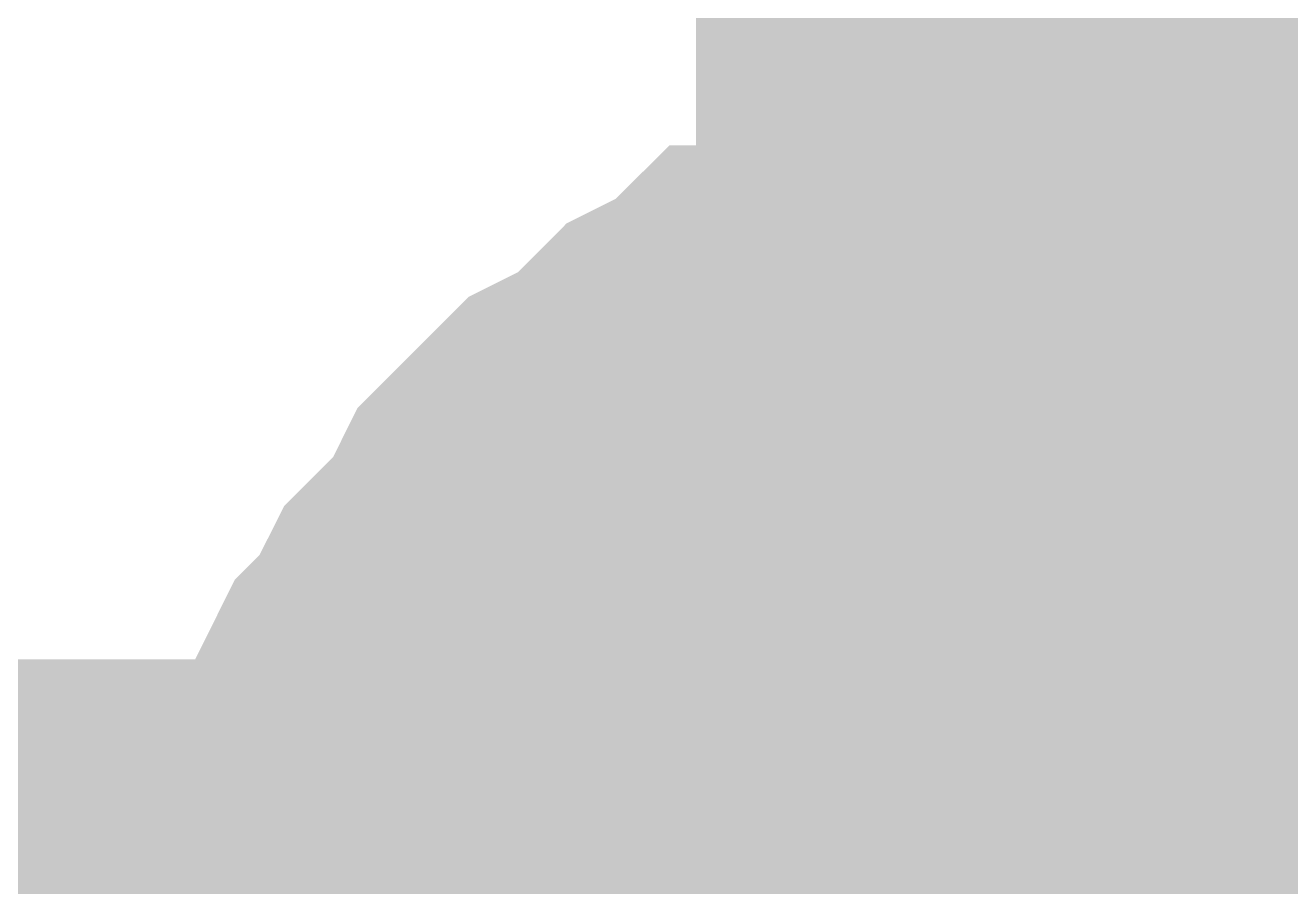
# Model space of a CAD drawing. Header units: inches. Extents: x 0 to 841, y 0 to 594.
# Drawn here: x 379.019 to 380.179, y 552.662 to 553.451 of the extents above; entities that cross this region are included whole.
import ezdxf

# ---------------------------------------------------------------- set-up
doc = ezdxf.new("R2010")
doc.units = ezdxf.units.IN
doc.layers.add('Sheet', color=255, linetype='Continuous')

msp = doc.modelspace()

# ---------------------------------------------------------------- linework, layer by layer
at = {"layer": 'Sheet'}
for points in [[(387.5095, 567.4982, 0.7493, 0.7493, 0), (380.0086, 567.4982, 0.7493, 0.7493, 0), (380.0086, 552.4955, 0.7493, 0.7493, 0), (380.0086, 552.4955, 0.7493, 0.7493, 0), (380.0086, 549.98, 0.7493, 0.7493, 0)], [(379.245, 552.4955, 0.2997, 0.2997, 0), (379.245, 552.5404, 0.2997, 0.2997, 0), (379.245, 552.5628, 0.2997, 0.2997, 0), (379.245, 552.6078, 0.2997, 0.2997, 0), (379.2675, 552.6527, 0.2997, 0.2997, 0), (379.2675, 552.6751, 0.2997, 0.2997, 0), (379.2899, 552.7201, 0.2997, 0.2997, 0), (379.2899, 552.7425, 0.2997, 0.2997, 0), (379.3124, 552.7874, 0.2997, 0.2997, 0), (379.3124, 552.8099, 0.2997, 0.2997, 0), (379.3348, 552.8548, 0.2997, 0.2997, 0), (379.3573, 552.8773, 0.2997, 0.2997, 0), (379.3798, 552.9222, 0.2997, 0.2997, 0), (379.4022, 552.9446, 0.2997, 0.2997, 0), (379.4247, 552.9671, 0.2997, 0.2997, 0), (379.4471, 553.012, 0.2997, 0.2997, 0), (379.4696, 553.0345, 0.2997, 0.2997, 0), (379.492, 553.0569, 0.2997, 0.2997, 0), (379.5145, 553.0794, 0.2997, 0.2997, 0), (379.5594, 553.1019, 0.2997, 0.2997, 0), (379.5819, 553.1243, 0.2997, 0.2997, 0), (379.6043, 553.1468, 0.2997, 0.2997, 0), (379.6492, 553.1692, 0.2997, 0.2997, 0), (379.6717, 553.1917, 0.2997, 0.2997, 0), (379.7166, 553.1917, 0.2997, 0.2997, 0), (379.7391, 553.2142, 0.2997, 0.2997, 0), (379.784, 553.2142, 0.2997, 0.2997, 0), (379.8065, 553.2366, 0.2997, 0.2997, 0), (379.8514, 553.2366, 0.2997, 0.2997, 0), (379.8963, 553.2591, 0.2997, 0.2997, 0), (379.9187, 553.2591, 0.2997, 0.2997, 0), (379.9637, 553.2591, 0.2997, 0.2997, 0), (380.0086, 553.2591, 0.2997, 0.2997, 0)], [(379.245, 552.4955, 0.2997, 0.2997, 0), (379.245, 552.5404, 0.2997, 0.2997, 0), (379.245, 552.5628, 0.2997, 0.2997, 0), (379.245, 552.6078, 0.2997, 0.2997, 0), (379.2675, 552.6527, 0.2997, 0.2997, 0), (379.2675, 552.6751, 0.2997, 0.2997, 0), (379.2899, 552.7201, 0.2997, 0.2997, 0), (379.2899, 552.7425, 0.2997, 0.2997, 0), (379.3124, 552.7874, 0.2997, 0.2997, 0), (379.3124, 552.8099, 0.2997, 0.2997, 0), (379.3348, 552.8548, 0.2997, 0.2997, 0), (379.3573, 552.8773, 0.2997, 0.2997, 0), (379.3798, 552.9222, 0.2997, 0.2997, 0), (379.4022, 552.9446, 0.2997, 0.2997, 0), (379.4247, 552.9671, 0.2997, 0.2997, 0), (379.4471, 553.012, 0.2997, 0.2997, 0), (379.4696, 553.0345, 0.2997, 0.2997, 0), (379.492, 553.0569, 0.2997, 0.2997, 0), (379.5145, 553.0794, 0.2997, 0.2997, 0), (379.5594, 553.1019, 0.2997, 0.2997, 0), (379.5819, 553.1243, 0.2997, 0.2997, 0), (379.6043, 553.1468, 0.2997, 0.2997, 0), (379.6492, 553.1692, 0.2997, 0.2997, 0), (379.6717, 553.1917, 0.2997, 0.2997, 0), (379.7166, 553.1917, 0.2997, 0.2997, 0), (379.7391, 553.2142, 0.2997, 0.2997, 0), (379.784, 553.2142, 0.2997, 0.2997, 0), (379.8065, 553.2366, 0.2997, 0.2997, 0), (379.8514, 553.2366, 0.2997, 0.2997, 0), (379.8963, 553.2591, 0.2997, 0.2997, 0), (379.9187, 553.2591, 0.2997, 0.2997, 0), (379.9637, 553.2591, 0.2997, 0.2997, 0), (380.0086, 553.2591, 0.2997, 0.2997, 0)], [(379.245, 552.4955, 0.2997, 0.2997, 0), (379.245, 552.5404, 0.2997, 0.2997, 0), (379.245, 552.5628, 0.2997, 0.2997, 0), (379.245, 552.6078, 0.2997, 0.2997, 0), (379.2675, 552.6527, 0.2997, 0.2997, 0), (379.2675, 552.6751, 0.2997, 0.2997, 0), (379.2899, 552.7201, 0.2997, 0.2997, 0), (379.2899, 552.7425, 0.2997, 0.2997, 0), (379.3124, 552.7874, 0.2997, 0.2997, 0), (379.3124, 552.8099, 0.2997, 0.2997, 0), (379.3348, 552.8548, 0.2997, 0.2997, 0), (379.3573, 552.8773, 0.2997, 0.2997, 0), (379.3798, 552.9222, 0.2997, 0.2997, 0), (379.4022, 552.9446, 0.2997, 0.2997, 0), (379.4247, 552.9671, 0.2997, 0.2997, 0), (379.4471, 553.012, 0.2997, 0.2997, 0), (379.4696, 553.0345, 0.2997, 0.2997, 0), (379.492, 553.0569, 0.2997, 0.2997, 0), (379.5145, 553.0794, 0.2997, 0.2997, 0), (379.5594, 553.1019, 0.2997, 0.2997, 0), (379.5819, 553.1243, 0.2997, 0.2997, 0), (379.6043, 553.1468, 0.2997, 0.2997, 0), (379.6492, 553.1692, 0.2997, 0.2997, 0), (379.6717, 553.1917, 0.2997, 0.2997, 0), (379.7166, 553.1917, 0.2997, 0.2997, 0), (379.7391, 553.2142, 0.2997, 0.2997, 0), (379.784, 553.2142, 0.2997, 0.2997, 0), (379.8065, 553.2366, 0.2997, 0.2997, 0), (379.8514, 553.2366, 0.2997, 0.2997, 0), (379.8963, 553.2591, 0.2997, 0.2997, 0), (379.9187, 553.2591, 0.2997, 0.2997, 0), (379.9637, 553.2591, 0.2997, 0.2997, 0), (380.0086, 553.2591, 0.2997, 0.2997, 0)], [(379.245, 552.4955, 0.2997, 0.2997, 0), (379.245, 552.5404, 0.2997, 0.2997, 0), (379.245, 552.5628, 0.2997, 0.2997, 0), (379.245, 552.6078, 0.2997, 0.2997, 0), (379.2675, 552.6527, 0.2997, 0.2997, 0), (379.2675, 552.6751, 0.2997, 0.2997, 0), (379.2899, 552.7201, 0.2997, 0.2997, 0), (379.2899, 552.7425, 0.2997, 0.2997, 0), (379.3124, 552.7874, 0.2997, 0.2997, 0), (379.3124, 552.8099, 0.2997, 0.2997, 0), (379.3348, 552.8548, 0.2997, 0.2997, 0), (379.3573, 552.8773, 0.2997, 0.2997, 0), (379.3798, 552.9222, 0.2997, 0.2997, 0), (379.4022, 552.9446, 0.2997, 0.2997, 0), (379.4247, 552.9671, 0.2997, 0.2997, 0), (379.4471, 553.012, 0.2997, 0.2997, 0), (379.4696, 553.0345, 0.2997, 0.2997, 0), (379.492, 553.0569, 0.2997, 0.2997, 0), (379.5145, 553.0794, 0.2997, 0.2997, 0), (379.5594, 553.1019, 0.2997, 0.2997, 0), (379.5819, 553.1243, 0.2997, 0.2997, 0), (379.6043, 553.1468, 0.2997, 0.2997, 0), (379.6492, 553.1692, 0.2997, 0.2997, 0), (379.6717, 553.1917, 0.2997, 0.2997, 0), (379.7166, 553.1917, 0.2997, 0.2997, 0), (379.7391, 553.2142, 0.2997, 0.2997, 0), (379.784, 553.2142, 0.2997, 0.2997, 0), (379.8065, 553.2366, 0.2997, 0.2997, 0), (379.8514, 553.2366, 0.2997, 0.2997, 0), (379.8963, 553.2591, 0.2997, 0.2997, 0), (379.9187, 553.2591, 0.2997, 0.2997, 0), (379.9637, 553.2591, 0.2997, 0.2997, 0), (380.0086, 553.2591, 0.2997, 0.2997, 0)], [(380.0086, 553.2591, 0.2997, 0.2997, 0), (380.0086, 553.2591, 0.2997, 0.2997, 0)], [(380.0086, 553.2591, 0.2997, 0.2997, 0), (380.0535, 553.2591, 0.2997, 0.2997, 0), (380.0984, 553.2591, 0.2997, 0.2997, 0), (380.1209, 553.2591, 0.2997, 0.2997, 0), (380.1658, 553.2366, 0.2997, 0.2997, 0), (380.2107, 553.2366, 0.2997, 0.2997, 0), (380.2331, 553.2142, 0.2997, 0.2997, 0), (380.2781, 553.2142, 0.2997, 0.2997, 0), (380.3005, 553.1917, 0.2997, 0.2997, 0), (380.3454, 553.1917, 0.2997, 0.2997, 0)], [(380.0086, 553.2591, 0.2997, 0.2997, 0), (380.0086, 553.2591, 0.2997, 0.2997, 0)], [(380.0086, 553.2591, 0.2997, 0.2997, 0), (380.0535, 553.2591, 0.2997, 0.2997, 0), (380.0984, 553.2591, 0.2997, 0.2997, 0), (380.1209, 553.2591, 0.2997, 0.2997, 0), (380.1658, 553.2366, 0.2997, 0.2997, 0), (380.2107, 553.2366, 0.2997, 0.2997, 0), (380.2331, 553.2142, 0.2997, 0.2997, 0), (380.2781, 553.2142, 0.2997, 0.2997, 0), (380.3005, 553.1917, 0.2997, 0.2997, 0), (380.3454, 553.1917, 0.2997, 0.2997, 0)], [(380.0086, 553.2591, 0.2997, 0.2997, 0), (380.0086, 553.2591, 0.2997, 0.2997, 0)], [(380.0086, 553.2591, 0.2997, 0.2997, 0), (380.0535, 553.2591, 0.2997, 0.2997, 0), (380.0984, 553.2591, 0.2997, 0.2997, 0), (380.1209, 553.2591, 0.2997, 0.2997, 0), (380.1658, 553.2366, 0.2997, 0.2997, 0), (380.2107, 553.2366, 0.2997, 0.2997, 0), (380.2331, 553.2142, 0.2997, 0.2997, 0), (380.2781, 553.2142, 0.2997, 0.2997, 0), (380.3005, 553.1917, 0.2997, 0.2997, 0), (380.3454, 553.1917, 0.2997, 0.2997, 0)], [(380.0086, 553.2591, 0.2997, 0.2997, 0), (380.0086, 553.2591, 0.2997, 0.2997, 0)], [(380.0086, 553.2591, 0.2997, 0.2997, 0), (380.0535, 553.2591, 0.2997, 0.2997, 0), (380.0984, 553.2591, 0.2997, 0.2997, 0), (380.1209, 553.2591, 0.2997, 0.2997, 0), (380.1658, 553.2366, 0.2997, 0.2997, 0), (380.2107, 553.2366, 0.2997, 0.2997, 0), (380.2331, 553.2142, 0.2997, 0.2997, 0), (380.2781, 553.2142, 0.2997, 0.2997, 0), (380.3005, 553.1917, 0.2997, 0.2997, 0), (380.3454, 553.1917, 0.2997, 0.2997, 0)], [(379.245, 552.6078, 0.0991, 0.0991, 0), (379.2675, 552.6527, 0.0991, 0.0991, 0), (379.2675, 552.6751, 0.0991, 0.0991, 0), (379.2899, 552.7201, 0.0991, 0.0991, 0), (379.2899, 552.7425, 0.0991, 0.0991, 0), (379.3124, 552.7874, 0.0991, 0.0991, 0), (379.3124, 552.8099, 0.0991, 0.0991, 0), (379.3348, 552.8548, 0.0991, 0.0991, 0), (379.3573, 552.8773, 0.0991, 0.0991, 0), (379.3798, 552.9222, 0.0991, 0.0991, 0), (379.4022, 552.9446, 0.0991, 0.0991, 0), (379.4247, 552.9671, 0.0991, 0.0991, 0), (379.4471, 553.012, 0.0991, 0.0991, 0), (379.4696, 553.0345, 0.0991, 0.0991, 0), (379.492, 553.0569, 0.0991, 0.0991, 0), (379.5145, 553.0794, 0.0991, 0.0991, 0), (379.5594, 553.1019, 0.0991, 0.0991, 0), (379.5819, 553.1243, 0.0991, 0.0991, 0), (379.6043, 553.1468, 0.0991, 0.0991, 0), (379.6492, 553.1692, 0.0991, 0.0991, 0), (379.6717, 553.1917, 0.0991, 0.0991, 0), (379.7166, 553.1917, 0.0991, 0.0991, 0), (379.7391, 553.2142, 0.0991, 0.0991, 0), (379.784, 553.2142, 0.0991, 0.0991, 0), (379.8065, 553.2366, 0.0991, 0.0991, 0), (379.8514, 553.2366, 0.0991, 0.0991, 0), (379.8963, 553.2591, 0.0991, 0.0991, 0), (379.9187, 553.2591, 0.0991, 0.0991, 0), (379.9637, 553.2591, 0.0991, 0.0991, 0), (380.0086, 553.2591, 0.0991, 0.0991, 0)], [(379.245, 552.6078, 0.0991, 0.0991, 0), (379.2675, 552.6527, 0.0991, 0.0991, 0), (379.2675, 552.6751, 0.0991, 0.0991, 0), (379.2899, 552.7201, 0.0991, 0.0991, 0), (379.2899, 552.7425, 0.0991, 0.0991, 0), (379.3124, 552.7874, 0.0991, 0.0991, 0), (379.3124, 552.8099, 0.0991, 0.0991, 0), (379.3348, 552.8548, 0.0991, 0.0991, 0), (379.3573, 552.8773, 0.0991, 0.0991, 0), (379.3798, 552.9222, 0.0991, 0.0991, 0), (379.4022, 552.9446, 0.0991, 0.0991, 0), (379.4247, 552.9671, 0.0991, 0.0991, 0), (379.4471, 553.012, 0.0991, 0.0991, 0), (379.4696, 553.0345, 0.0991, 0.0991, 0), (379.492, 553.0569, 0.0991, 0.0991, 0), (379.5145, 553.0794, 0.0991, 0.0991, 0), (379.5594, 553.1019, 0.0991, 0.0991, 0), (379.5819, 553.1243, 0.0991, 0.0991, 0), (379.6043, 553.1468, 0.0991, 0.0991, 0), (379.6492, 553.1692, 0.0991, 0.0991, 0), (379.6717, 553.1917, 0.0991, 0.0991, 0), (379.7166, 553.1917, 0.0991, 0.0991, 0), (379.7391, 553.2142, 0.0991, 0.0991, 0), (379.784, 553.2142, 0.0991, 0.0991, 0), (379.8065, 553.2366, 0.0991, 0.0991, 0), (379.8514, 553.2366, 0.0991, 0.0991, 0), (379.8963, 553.2591, 0.0991, 0.0991, 0), (379.9187, 553.2591, 0.0991, 0.0991, 0), (379.9637, 553.2591, 0.0991, 0.0991, 0), (380.0086, 553.2591, 0.0991, 0.0991, 0)], [(379.245, 552.6078, 0.0991, 0.0991, 0), (379.2675, 552.6527, 0.0991, 0.0991, 0), (379.2675, 552.6751, 0.0991, 0.0991, 0), (379.2899, 552.7201, 0.0991, 0.0991, 0), (379.2899, 552.7425, 0.0991, 0.0991, 0), (379.3124, 552.7874, 0.0991, 0.0991, 0), (379.3124, 552.8099, 0.0991, 0.0991, 0), (379.3348, 552.8548, 0.0991, 0.0991, 0), (379.3573, 552.8773, 0.0991, 0.0991, 0), (379.3798, 552.9222, 0.0991, 0.0991, 0), (379.4022, 552.9446, 0.0991, 0.0991, 0), (379.4247, 552.9671, 0.0991, 0.0991, 0), (379.4471, 553.012, 0.0991, 0.0991, 0), (379.4696, 553.0345, 0.0991, 0.0991, 0), (379.492, 553.0569, 0.0991, 0.0991, 0), (379.5145, 553.0794, 0.0991, 0.0991, 0), (379.5594, 553.1019, 0.0991, 0.0991, 0), (379.5819, 553.1243, 0.0991, 0.0991, 0), (379.6043, 553.1468, 0.0991, 0.0991, 0), (379.6492, 553.1692, 0.0991, 0.0991, 0), (379.6717, 553.1917, 0.0991, 0.0991, 0), (379.7166, 553.1917, 0.0991, 0.0991, 0), (379.7391, 553.2142, 0.0991, 0.0991, 0), (379.784, 553.2142, 0.0991, 0.0991, 0), (379.8065, 553.2366, 0.0991, 0.0991, 0), (379.8514, 553.2366, 0.0991, 0.0991, 0), (379.8963, 553.2591, 0.0991, 0.0991, 0), (379.9187, 553.2591, 0.0991, 0.0991, 0), (379.9637, 553.2591, 0.0991, 0.0991, 0), (380.0086, 553.2591, 0.0991, 0.0991, 0)], [(379.245, 552.6078, 0.0991, 0.0991, 0), (379.2675, 552.6527, 0.0991, 0.0991, 0), (379.2675, 552.6751, 0.0991, 0.0991, 0), (379.2899, 552.7201, 0.0991, 0.0991, 0), (379.2899, 552.7425, 0.0991, 0.0991, 0), (379.3124, 552.7874, 0.0991, 0.0991, 0), (379.3124, 552.8099, 0.0991, 0.0991, 0), (379.3348, 552.8548, 0.0991, 0.0991, 0), (379.3573, 552.8773, 0.0991, 0.0991, 0), (379.3798, 552.9222, 0.0991, 0.0991, 0), (379.4022, 552.9446, 0.0991, 0.0991, 0), (379.4247, 552.9671, 0.0991, 0.0991, 0), (379.4471, 553.012, 0.0991, 0.0991, 0), (379.4696, 553.0345, 0.0991, 0.0991, 0), (379.492, 553.0569, 0.0991, 0.0991, 0), (379.5145, 553.0794, 0.0991, 0.0991, 0), (379.5594, 553.1019, 0.0991, 0.0991, 0), (379.5819, 553.1243, 0.0991, 0.0991, 0), (379.6043, 553.1468, 0.0991, 0.0991, 0), (379.6492, 553.1692, 0.0991, 0.0991, 0), (379.6717, 553.1917, 0.0991, 0.0991, 0), (379.7166, 553.1917, 0.0991, 0.0991, 0), (379.7391, 553.2142, 0.0991, 0.0991, 0), (379.784, 553.2142, 0.0991, 0.0991, 0), (379.8065, 553.2366, 0.0991, 0.0991, 0), (379.8514, 553.2366, 0.0991, 0.0991, 0), (379.8963, 553.2591, 0.0991, 0.0991, 0), (379.9187, 553.2591, 0.0991, 0.0991, 0), (379.9637, 553.2591, 0.0991, 0.0991, 0), (380.0086, 553.2591, 0.0991, 0.0991, 0)], [(380.0086, 553.2591, 0.0991, 0.0991, 0), (380.0086, 553.2591, 0.0991, 0.0991, 0)], [(380.0086, 553.2591, 0.0991, 0.0991, 0), (380.0535, 553.2591, 0.0991, 0.0991, 0), (380.0984, 553.2591, 0.0991, 0.0991, 0), (380.1209, 553.2591, 0.0991, 0.0991, 0), (380.1658, 553.2366, 0.0991, 0.0991, 0), (380.2107, 553.2366, 0.0991, 0.0991, 0), (380.2331, 553.2142, 0.0991, 0.0991, 0)], [(380.0086, 553.2591, 0.0991, 0.0991, 0), (380.0086, 553.2591, 0.0991, 0.0991, 0)], [(380.0086, 553.2591, 0.0991, 0.0991, 0), (380.0535, 553.2591, 0.0991, 0.0991, 0), (380.0984, 553.2591, 0.0991, 0.0991, 0), (380.1209, 553.2591, 0.0991, 0.0991, 0), (380.1658, 553.2366, 0.0991, 0.0991, 0), (380.2107, 553.2366, 0.0991, 0.0991, 0), (380.2331, 553.2142, 0.0991, 0.0991, 0)], [(380.0086, 553.2591, 0.0991, 0.0991, 0), (380.0086, 553.2591, 0.0991, 0.0991, 0)], [(380.0086, 553.2591, 0.0991, 0.0991, 0), (380.0535, 553.2591, 0.0991, 0.0991, 0), (380.0984, 553.2591, 0.0991, 0.0991, 0), (380.1209, 553.2591, 0.0991, 0.0991, 0), (380.1658, 553.2366, 0.0991, 0.0991, 0), (380.2107, 553.2366, 0.0991, 0.0991, 0), (380.2331, 553.2142, 0.0991, 0.0991, 0)], [(380.0086, 553.2591, 0.0991, 0.0991, 0), (380.0086, 553.2591, 0.0991, 0.0991, 0)], [(380.0086, 553.2591, 0.0991, 0.0991, 0), (380.0535, 553.2591, 0.0991, 0.0991, 0), (380.0984, 553.2591, 0.0991, 0.0991, 0), (380.1209, 553.2591, 0.0991, 0.0991, 0), (380.1658, 553.2366, 0.0991, 0.0991, 0), (380.2107, 553.2366, 0.0991, 0.0991, 0), (380.2331, 553.2142, 0.0991, 0.0991, 0)], [(379.5145, 552.4955, 0.2997, 0.2997, 0), (379.5145, 552.5179, 0.2997, 0.2997, 0), (379.5145, 552.5404, 0.2997, 0.2997, 0), (379.5145, 552.5628, 0.2997, 0.2997, 0), (379.5145, 552.5853, 0.2997, 0.2997, 0), (379.537, 552.6078, 0.2997, 0.2997, 0), (379.537, 552.6302, 0.2997, 0.2997, 0), (379.537, 552.6751, 0.2997, 0.2997, 0), (379.5594, 552.6751, 0.2997, 0.2997, 0), (379.5594, 552.6976, 0.2997, 0.2997, 0), (379.5819, 552.7201, 0.2997, 0.2997, 0), (379.5819, 552.7425, 0.2997, 0.2997, 0), (379.6043, 552.765, 0.2997, 0.2997, 0), (379.6043, 552.7874, 0.2997, 0.2997, 0), (379.6268, 552.8099, 0.2997, 0.2997, 0), (379.6492, 552.8324, 0.2997, 0.2997, 0), (379.6717, 552.8548, 0.2997, 0.2997, 0), (379.6717, 552.8548, 0.2997, 0.2997, 0), (379.6942, 552.8773, 0.2997, 0.2997, 0), (379.7166, 552.8997, 0.2997, 0.2997, 0), (379.7391, 552.8997, 0.2997, 0.2997, 0), (379.7615, 552.9222, 0.2997, 0.2997, 0), (379.784, 552.9222, 0.2997, 0.2997, 0), (379.8065, 552.9446, 0.2997, 0.2997, 0), (379.8065, 552.9446, 0.2997, 0.2997, 0), (379.8289, 552.9671, 0.2997, 0.2997, 0), (379.8738, 552.9671, 0.2997, 0.2997, 0), (379.8963, 552.9671, 0.2997, 0.2997, 0), (379.9187, 552.9896, 0.2997, 0.2997, 0), (379.9412, 552.9896, 0.2997, 0.2997, 0), (379.9637, 552.9896, 0.2997, 0.2997, 0), (379.9861, 552.9896, 0.2997, 0.2997, 0), (380.0086, 552.9896, 0.2997, 0.2997, 0)], [(379.5145, 552.4955, 0.2997, 0.2997, 0), (379.5145, 552.5179, 0.2997, 0.2997, 0), (379.5145, 552.5404, 0.2997, 0.2997, 0), (379.5145, 552.5628, 0.2997, 0.2997, 0), (379.5145, 552.5853, 0.2997, 0.2997, 0), (379.537, 552.6078, 0.2997, 0.2997, 0), (379.537, 552.6302, 0.2997, 0.2997, 0), (379.537, 552.6751, 0.2997, 0.2997, 0), (379.5594, 552.6751, 0.2997, 0.2997, 0), (379.5594, 552.6976, 0.2997, 0.2997, 0), (379.5819, 552.7201, 0.2997, 0.2997, 0), (379.5819, 552.7425, 0.2997, 0.2997, 0), (379.6043, 552.765, 0.2997, 0.2997, 0), (379.6043, 552.7874, 0.2997, 0.2997, 0), (379.6268, 552.8099, 0.2997, 0.2997, 0), (379.6492, 552.8324, 0.2997, 0.2997, 0), (379.6717, 552.8548, 0.2997, 0.2997, 0), (379.6717, 552.8548, 0.2997, 0.2997, 0), (379.6942, 552.8773, 0.2997, 0.2997, 0), (379.7166, 552.8997, 0.2997, 0.2997, 0), (379.7391, 552.8997, 0.2997, 0.2997, 0), (379.7615, 552.9222, 0.2997, 0.2997, 0), (379.784, 552.9222, 0.2997, 0.2997, 0), (379.8065, 552.9446, 0.2997, 0.2997, 0), (379.8065, 552.9446, 0.2997, 0.2997, 0), (379.8289, 552.9671, 0.2997, 0.2997, 0), (379.8738, 552.9671, 0.2997, 0.2997, 0), (379.8963, 552.9671, 0.2997, 0.2997, 0), (379.9187, 552.9896, 0.2997, 0.2997, 0), (379.9412, 552.9896, 0.2997, 0.2997, 0), (379.9637, 552.9896, 0.2997, 0.2997, 0), (379.9861, 552.9896, 0.2997, 0.2997, 0), (380.0086, 552.9896, 0.2997, 0.2997, 0)], [(379.5145, 552.4955, 0.2997, 0.2997, 0), (379.5145, 552.5179, 0.2997, 0.2997, 0), (379.5145, 552.5404, 0.2997, 0.2997, 0), (379.5145, 552.5628, 0.2997, 0.2997, 0), (379.5145, 552.5853, 0.2997, 0.2997, 0), (379.537, 552.6078, 0.2997, 0.2997, 0), (379.537, 552.6302, 0.2997, 0.2997, 0), (379.537, 552.6751, 0.2997, 0.2997, 0), (379.5594, 552.6751, 0.2997, 0.2997, 0), (379.5594, 552.6976, 0.2997, 0.2997, 0), (379.5819, 552.7201, 0.2997, 0.2997, 0), (379.5819, 552.7425, 0.2997, 0.2997, 0), (379.6043, 552.765, 0.2997, 0.2997, 0), (379.6043, 552.7874, 0.2997, 0.2997, 0), (379.6268, 552.8099, 0.2997, 0.2997, 0), (379.6492, 552.8324, 0.2997, 0.2997, 0), (379.6717, 552.8548, 0.2997, 0.2997, 0), (379.6717, 552.8548, 0.2997, 0.2997, 0), (379.6942, 552.8773, 0.2997, 0.2997, 0), (379.7166, 552.8997, 0.2997, 0.2997, 0), (379.7391, 552.8997, 0.2997, 0.2997, 0), (379.7615, 552.9222, 0.2997, 0.2997, 0), (379.784, 552.9222, 0.2997, 0.2997, 0), (379.8065, 552.9446, 0.2997, 0.2997, 0), (379.8065, 552.9446, 0.2997, 0.2997, 0), (379.8289, 552.9671, 0.2997, 0.2997, 0), (379.8738, 552.9671, 0.2997, 0.2997, 0), (379.8963, 552.9671, 0.2997, 0.2997, 0), (379.9187, 552.9896, 0.2997, 0.2997, 0), (379.9412, 552.9896, 0.2997, 0.2997, 0), (379.9637, 552.9896, 0.2997, 0.2997, 0), (379.9861, 552.9896, 0.2997, 0.2997, 0), (380.0086, 552.9896, 0.2997, 0.2997, 0)], [(379.5145, 552.4955, 0.2997, 0.2997, 0), (379.5145, 552.5179, 0.2997, 0.2997, 0), (379.5145, 552.5404, 0.2997, 0.2997, 0), (379.5145, 552.5628, 0.2997, 0.2997, 0), (379.5145, 552.5853, 0.2997, 0.2997, 0), (379.537, 552.6078, 0.2997, 0.2997, 0), (379.537, 552.6302, 0.2997, 0.2997, 0), (379.537, 552.6751, 0.2997, 0.2997, 0), (379.5594, 552.6751, 0.2997, 0.2997, 0), (379.5594, 552.6976, 0.2997, 0.2997, 0), (379.5819, 552.7201, 0.2997, 0.2997, 0), (379.5819, 552.7425, 0.2997, 0.2997, 0), (379.6043, 552.765, 0.2997, 0.2997, 0), (379.6043, 552.7874, 0.2997, 0.2997, 0), (379.6268, 552.8099, 0.2997, 0.2997, 0), (379.6492, 552.8324, 0.2997, 0.2997, 0), (379.6717, 552.8548, 0.2997, 0.2997, 0), (379.6717, 552.8548, 0.2997, 0.2997, 0), (379.6942, 552.8773, 0.2997, 0.2997, 0), (379.7166, 552.8997, 0.2997, 0.2997, 0), (379.7391, 552.8997, 0.2997, 0.2997, 0), (379.7615, 552.9222, 0.2997, 0.2997, 0), (379.784, 552.9222, 0.2997, 0.2997, 0), (379.8065, 552.9446, 0.2997, 0.2997, 0), (379.8065, 552.9446, 0.2997, 0.2997, 0), (379.8289, 552.9671, 0.2997, 0.2997, 0), (379.8738, 552.9671, 0.2997, 0.2997, 0), (379.8963, 552.9671, 0.2997, 0.2997, 0), (379.9187, 552.9896, 0.2997, 0.2997, 0), (379.9412, 552.9896, 0.2997, 0.2997, 0), (379.9637, 552.9896, 0.2997, 0.2997, 0), (379.9861, 552.9896, 0.2997, 0.2997, 0), (380.0086, 552.9896, 0.2997, 0.2997, 0)], [(380.0086, 552.9896, 0.2997, 0.2997, 0), (380.0086, 552.9896, 0.2997, 0.2997, 0)], [(380.0086, 552.9896, 0.2997, 0.2997, 0), (380.031, 552.9896, 0.2997, 0.2997, 0), (380.0535, 552.9896, 0.2997, 0.2997, 0), (380.0984, 552.9896, 0.2997, 0.2997, 0), (380.1209, 552.9896, 0.2997, 0.2997, 0), (380.1433, 552.9671, 0.2997, 0.2997, 0), (380.1658, 552.9671, 0.2997, 0.2997, 0), (380.1882, 552.9671, 0.2997, 0.2997, 0), (380.2107, 552.9446, 0.2997, 0.2997, 0), (380.2331, 552.9446, 0.2997, 0.2997, 0), (380.2556, 552.9222, 0.2997, 0.2997, 0), (380.2781, 552.9222, 0.2997, 0.2997, 0), (380.3005, 552.8997, 0.2997, 0.2997, 0), (380.323, 552.8997, 0.2997, 0.2997, 0), (380.3454, 552.8773, 0.2997, 0.2997, 0)], [(380.0086, 552.9896, 0.2997, 0.2997, 0), (380.0086, 552.9896, 0.2997, 0.2997, 0)], [(380.0086, 552.9896, 0.2997, 0.2997, 0), (380.031, 552.9896, 0.2997, 0.2997, 0), (380.0535, 552.9896, 0.2997, 0.2997, 0), (380.0984, 552.9896, 0.2997, 0.2997, 0), (380.1209, 552.9896, 0.2997, 0.2997, 0), (380.1433, 552.9671, 0.2997, 0.2997, 0), (380.1658, 552.9671, 0.2997, 0.2997, 0), (380.1882, 552.9671, 0.2997, 0.2997, 0), (380.2107, 552.9446, 0.2997, 0.2997, 0), (380.2331, 552.9446, 0.2997, 0.2997, 0), (380.2556, 552.9222, 0.2997, 0.2997, 0), (380.2781, 552.9222, 0.2997, 0.2997, 0), (380.3005, 552.8997, 0.2997, 0.2997, 0), (380.323, 552.8997, 0.2997, 0.2997, 0), (380.3454, 552.8773, 0.2997, 0.2997, 0)], [(380.0086, 552.9896, 0.2997, 0.2997, 0), (380.0086, 552.9896, 0.2997, 0.2997, 0)], [(380.0086, 552.9896, 0.2997, 0.2997, 0), (380.031, 552.9896, 0.2997, 0.2997, 0), (380.0535, 552.9896, 0.2997, 0.2997, 0), (380.0984, 552.9896, 0.2997, 0.2997, 0), (380.1209, 552.9896, 0.2997, 0.2997, 0), (380.1433, 552.9671, 0.2997, 0.2997, 0), (380.1658, 552.9671, 0.2997, 0.2997, 0), (380.1882, 552.9671, 0.2997, 0.2997, 0), (380.2107, 552.9446, 0.2997, 0.2997, 0), (380.2331, 552.9446, 0.2997, 0.2997, 0), (380.2556, 552.9222, 0.2997, 0.2997, 0), (380.2781, 552.9222, 0.2997, 0.2997, 0), (380.3005, 552.8997, 0.2997, 0.2997, 0), (380.323, 552.8997, 0.2997, 0.2997, 0), (380.3454, 552.8773, 0.2997, 0.2997, 0)], [(380.0086, 552.9896, 0.2997, 0.2997, 0), (380.0086, 552.9896, 0.2997, 0.2997, 0)], [(380.0086, 552.9896, 0.2997, 0.2997, 0), (380.031, 552.9896, 0.2997, 0.2997, 0), (380.0535, 552.9896, 0.2997, 0.2997, 0), (380.0984, 552.9896, 0.2997, 0.2997, 0), (380.1209, 552.9896, 0.2997, 0.2997, 0), (380.1433, 552.9671, 0.2997, 0.2997, 0), (380.1658, 552.9671, 0.2997, 0.2997, 0), (380.1882, 552.9671, 0.2997, 0.2997, 0), (380.2107, 552.9446, 0.2997, 0.2997, 0), (380.2331, 552.9446, 0.2997, 0.2997, 0), (380.2556, 552.9222, 0.2997, 0.2997, 0), (380.2781, 552.9222, 0.2997, 0.2997, 0), (380.3005, 552.8997, 0.2997, 0.2997, 0), (380.323, 552.8997, 0.2997, 0.2997, 0), (380.3454, 552.8773, 0.2997, 0.2997, 0)], [(379.537, 552.6078, 0.0991, 0.0991, 0), (379.537, 552.6302, 0.0991, 0.0991, 0), (379.537, 552.6751, 0.0991, 0.0991, 0), (379.5594, 552.6751, 0.0991, 0.0991, 0), (379.5594, 552.6976, 0.0991, 0.0991, 0), (379.5819, 552.7201, 0.0991, 0.0991, 0), (379.5819, 552.7425, 0.0991, 0.0991, 0), (379.6043, 552.765, 0.0991, 0.0991, 0), (379.6043, 552.7874, 0.0991, 0.0991, 0), (379.6268, 552.8099, 0.0991, 0.0991, 0), (379.6492, 552.8324, 0.0991, 0.0991, 0), (379.6717, 552.8548, 0.0991, 0.0991, 0), (379.6717, 552.8548, 0.0991, 0.0991, 0), (379.6942, 552.8773, 0.0991, 0.0991, 0), (379.7166, 552.8997, 0.0991, 0.0991, 0), (379.7391, 552.8997, 0.0991, 0.0991, 0), (379.7615, 552.9222, 0.0991, 0.0991, 0), (379.784, 552.9222, 0.0991, 0.0991, 0), (379.8065, 552.9446, 0.0991, 0.0991, 0), (379.8065, 552.9446, 0.0991, 0.0991, 0), (379.8289, 552.9671, 0.0991, 0.0991, 0), (379.8738, 552.9671, 0.0991, 0.0991, 0), (379.8963, 552.9671, 0.0991, 0.0991, 0), (379.9187, 552.9896, 0.0991, 0.0991, 0), (379.9412, 552.9896, 0.0991, 0.0991, 0), (379.9637, 552.9896, 0.0991, 0.0991, 0), (379.9861, 552.9896, 0.0991, 0.0991, 0), (380.0086, 552.9896, 0.0991, 0.0991, 0)], [(379.537, 552.6078, 0.0991, 0.0991, 0), (379.537, 552.6302, 0.0991, 0.0991, 0), (379.537, 552.6751, 0.0991, 0.0991, 0), (379.5594, 552.6751, 0.0991, 0.0991, 0), (379.5594, 552.6976, 0.0991, 0.0991, 0), (379.5819, 552.7201, 0.0991, 0.0991, 0), (379.5819, 552.7425, 0.0991, 0.0991, 0), (379.6043, 552.765, 0.0991, 0.0991, 0), (379.6043, 552.7874, 0.0991, 0.0991, 0), (379.6268, 552.8099, 0.0991, 0.0991, 0), (379.6492, 552.8324, 0.0991, 0.0991, 0), (379.6717, 552.8548, 0.0991, 0.0991, 0), (379.6717, 552.8548, 0.0991, 0.0991, 0), (379.6942, 552.8773, 0.0991, 0.0991, 0), (379.7166, 552.8997, 0.0991, 0.0991, 0), (379.7391, 552.8997, 0.0991, 0.0991, 0), (379.7615, 552.9222, 0.0991, 0.0991, 0), (379.784, 552.9222, 0.0991, 0.0991, 0), (379.8065, 552.9446, 0.0991, 0.0991, 0), (379.8065, 552.9446, 0.0991, 0.0991, 0), (379.8289, 552.9671, 0.0991, 0.0991, 0), (379.8738, 552.9671, 0.0991, 0.0991, 0), (379.8963, 552.9671, 0.0991, 0.0991, 0), (379.9187, 552.9896, 0.0991, 0.0991, 0), (379.9412, 552.9896, 0.0991, 0.0991, 0), (379.9637, 552.9896, 0.0991, 0.0991, 0), (379.9861, 552.9896, 0.0991, 0.0991, 0), (380.0086, 552.9896, 0.0991, 0.0991, 0)], [(379.537, 552.6078, 0.0991, 0.0991, 0), (379.537, 552.6302, 0.0991, 0.0991, 0), (379.537, 552.6751, 0.0991, 0.0991, 0), (379.5594, 552.6751, 0.0991, 0.0991, 0), (379.5594, 552.6976, 0.0991, 0.0991, 0), (379.5819, 552.7201, 0.0991, 0.0991, 0), (379.5819, 552.7425, 0.0991, 0.0991, 0), (379.6043, 552.765, 0.0991, 0.0991, 0), (379.6043, 552.7874, 0.0991, 0.0991, 0), (379.6268, 552.8099, 0.0991, 0.0991, 0), (379.6492, 552.8324, 0.0991, 0.0991, 0), (379.6717, 552.8548, 0.0991, 0.0991, 0), (379.6717, 552.8548, 0.0991, 0.0991, 0), (379.6942, 552.8773, 0.0991, 0.0991, 0), (379.7166, 552.8997, 0.0991, 0.0991, 0), (379.7391, 552.8997, 0.0991, 0.0991, 0), (379.7615, 552.9222, 0.0991, 0.0991, 0), (379.784, 552.9222, 0.0991, 0.0991, 0), (379.8065, 552.9446, 0.0991, 0.0991, 0), (379.8065, 552.9446, 0.0991, 0.0991, 0), (379.8289, 552.9671, 0.0991, 0.0991, 0), (379.8738, 552.9671, 0.0991, 0.0991, 0), (379.8963, 552.9671, 0.0991, 0.0991, 0), (379.9187, 552.9896, 0.0991, 0.0991, 0), (379.9412, 552.9896, 0.0991, 0.0991, 0), (379.9637, 552.9896, 0.0991, 0.0991, 0), (379.9861, 552.9896, 0.0991, 0.0991, 0), (380.0086, 552.9896, 0.0991, 0.0991, 0)], [(379.537, 552.6078, 0.0991, 0.0991, 0), (379.537, 552.6302, 0.0991, 0.0991, 0), (379.537, 552.6751, 0.0991, 0.0991, 0), (379.5594, 552.6751, 0.0991, 0.0991, 0), (379.5594, 552.6976, 0.0991, 0.0991, 0), (379.5819, 552.7201, 0.0991, 0.0991, 0), (379.5819, 552.7425, 0.0991, 0.0991, 0), (379.6043, 552.765, 0.0991, 0.0991, 0), (379.6043, 552.7874, 0.0991, 0.0991, 0), (379.6268, 552.8099, 0.0991, 0.0991, 0), (379.6492, 552.8324, 0.0991, 0.0991, 0), (379.6717, 552.8548, 0.0991, 0.0991, 0), (379.6717, 552.8548, 0.0991, 0.0991, 0), (379.6942, 552.8773, 0.0991, 0.0991, 0), (379.7166, 552.8997, 0.0991, 0.0991, 0), (379.7391, 552.8997, 0.0991, 0.0991, 0), (379.7615, 552.9222, 0.0991, 0.0991, 0), (379.784, 552.9222, 0.0991, 0.0991, 0), (379.8065, 552.9446, 0.0991, 0.0991, 0), (379.8065, 552.9446, 0.0991, 0.0991, 0), (379.8289, 552.9671, 0.0991, 0.0991, 0), (379.8738, 552.9671, 0.0991, 0.0991, 0), (379.8963, 552.9671, 0.0991, 0.0991, 0), (379.9187, 552.9896, 0.0991, 0.0991, 0), (379.9412, 552.9896, 0.0991, 0.0991, 0), (379.9637, 552.9896, 0.0991, 0.0991, 0), (379.9861, 552.9896, 0.0991, 0.0991, 0), (380.0086, 552.9896, 0.0991, 0.0991, 0)], [(380.0086, 552.9896, 0.0991, 0.0991, 0), (380.0086, 552.9896, 0.0991, 0.0991, 0)], [(380.0086, 552.9896, 0.0991, 0.0991, 0), (380.031, 552.9896, 0.0991, 0.0991, 0), (380.0535, 552.9896, 0.0991, 0.0991, 0), (380.0984, 552.9896, 0.0991, 0.0991, 0), (380.1209, 552.9896, 0.0991, 0.0991, 0), (380.1433, 552.9671, 0.0991, 0.0991, 0), (380.1658, 552.9671, 0.0991, 0.0991, 0), (380.1882, 552.9671, 0.0991, 0.0991, 0), (380.2107, 552.9446, 0.0991, 0.0991, 0), (380.2331, 552.9446, 0.0991, 0.0991, 0)], [(380.0086, 552.9896, 0.0991, 0.0991, 0), (380.0086, 552.9896, 0.0991, 0.0991, 0)], [(380.0086, 552.9896, 0.0991, 0.0991, 0), (380.031, 552.9896, 0.0991, 0.0991, 0), (380.0535, 552.9896, 0.0991, 0.0991, 0), (380.0984, 552.9896, 0.0991, 0.0991, 0), (380.1209, 552.9896, 0.0991, 0.0991, 0), (380.1433, 552.9671, 0.0991, 0.0991, 0), (380.1658, 552.9671, 0.0991, 0.0991, 0), (380.1882, 552.9671, 0.0991, 0.0991, 0), (380.2107, 552.9446, 0.0991, 0.0991, 0), (380.2331, 552.9446, 0.0991, 0.0991, 0)], [(380.0086, 552.9896, 0.0991, 0.0991, 0), (380.0086, 552.9896, 0.0991, 0.0991, 0)], [(380.0086, 552.9896, 0.0991, 0.0991, 0), (380.031, 552.9896, 0.0991, 0.0991, 0), (380.0535, 552.9896, 0.0991, 0.0991, 0), (380.0984, 552.9896, 0.0991, 0.0991, 0), (380.1209, 552.9896, 0.0991, 0.0991, 0), (380.1433, 552.9671, 0.0991, 0.0991, 0), (380.1658, 552.9671, 0.0991, 0.0991, 0), (380.1882, 552.9671, 0.0991, 0.0991, 0), (380.2107, 552.9446, 0.0991, 0.0991, 0), (380.2331, 552.9446, 0.0991, 0.0991, 0)], [(380.0086, 552.9896, 0.0991, 0.0991, 0), (380.0086, 552.9896, 0.0991, 0.0991, 0)], [(380.0086, 552.9896, 0.0991, 0.0991, 0), (380.031, 552.9896, 0.0991, 0.0991, 0), (380.0535, 552.9896, 0.0991, 0.0991, 0), (380.0984, 552.9896, 0.0991, 0.0991, 0), (380.1209, 552.9896, 0.0991, 0.0991, 0), (380.1433, 552.9671, 0.0991, 0.0991, 0), (380.1658, 552.9671, 0.0991, 0.0991, 0), (380.1882, 552.9671, 0.0991, 0.0991, 0), (380.2107, 552.9446, 0.0991, 0.0991, 0), (380.2331, 552.9446, 0.0991, 0.0991, 0)], [(345.0193, 552.4955, 0.7493, 0.7493, 0), (362.5139, 552.4955, 0.7493, 0.7493, 0), (380.0086, 552.4955, 0.7493, 0.7493, 0)], [(380.0086, 552.4955, 0.7493, 0.7493, 0), (385.0167, 552.4955, 0.7493, 0.7493, 0)]]:
    msp.add_lwpolyline(points, format="xyseb", dxfattribs=at)
for points in [[(379.7444, 552.4999, 0.508, 0.508, 1), (380.2524, 552.4999, 0.508, 0.508, 1)], [(379.7444, 552.4989, 0.508, 0.508, 1), (380.2524, 552.4989, 0.508, 0.508, 1)]]:
    msp.add_lwpolyline(points, format="xyseb", close=True, dxfattribs=at)

doc.saveas('drawing.dxf')
